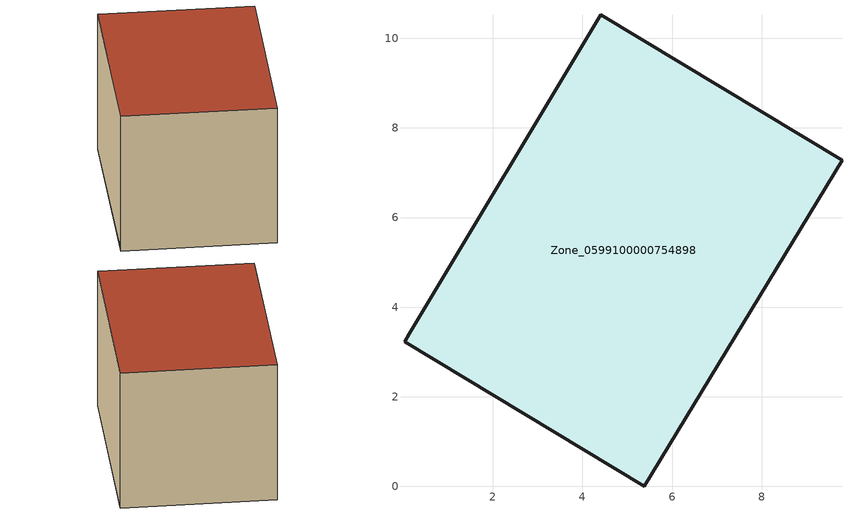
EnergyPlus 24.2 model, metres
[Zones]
Zone_0599100000754898
 floor ground (C_G): 9.79,7.28 5.38,0 0.03,3.23 0.14,3.41 4.41,10.53 z0
 wall outside (C_F): 9.79,7.28 4.41,10.53 0.14,3.41 0.03,3.23 5.38,0 9.79,7.28 z0:6.1
 roof outside (C_R): 5.38,0 9.79,7.28 4.41,10.53 0.14,3.41 0.03,3.23 z6.1
[BUILDING]
Pand.0599100000754898: North Axis=0; Terrain=City; Loads Convergence Tolerance Value=0.04; Temperature Convergence Tolerance Value=0.4; Solar Distribution=FullExterior; Maximum Number of Warmup Days=25; Minimum Number of Warmup Days=1
[Site:Location]
Rotterdam.The.Hague.AP_ZH_NLD Design_Conditions: Latitude=51.96; Longitude=4.45; Time Zone=1; Elevation=-4.5
[SITE:GROUNDTEMPERATURE:BUILDINGSURFACE]
18, 18, 18, 18, 18, 18, 18, 18, 18, 18, 18, 18
[MATERIAL] Thermal Absorptance=0.9; Solar Absorptance=0.7; Visible Absorptance=0.7
Name | Roughness | Thickness | Conductivity | Density | Specific Heat
G.TC.1946-1964 | MediumSmooth | 0.15 | 1 | 540 | 1210
F.TC.1946-1964 | Rough | 0.3 | 0.857143 | 1920 | 840
R.TC.1946-1964 | MediumRough | 0.2 | 0.235294 | 1500 | 1000
[CONSTRUCTION]
C_G: G.TC.1946-1964
C_F: F.TC.1946-1964
C_R: R.TC.1946-1964
[ZONE]
Zone_0599100000754898: Type=1; Multiplier=1; Ceiling Height=Autocalculate; Volume=Autocalculate; Floor Area=autocalculate; Part of Total Floor Area=Yes
[ZONEINFILTRATION:DESIGNFLOWRATE]
Infil_Zone_0599100000754898: Zone or ZoneList or Space or SpaceList=Zone_0599100000754898; Schedule=AlwaysOn; Design Flow Rate Calculation Method=Flow/Area; Flow Rate per Floor Area=0.003; Constant Term Coefficient=1; Temperature Term Coefficient=0; Velocity Term Coefficient=0; Velocity Squared Term Coefficient=0
[HVACTEMPLATE:ZONE:IDEALLOADSAIRSYSTEM]
Zone_0599100000754898: Maximum Heating Supply Air Temperature=50; Minimum Cooling Supply Air Temperature=13; Maximum Heating Supply Air Humidity Ratio=0.0156; Minimum Cooling Supply Air Humidity Ratio=0.0077; Heating Limit=NoLimit; Cooling Limit=NoLimit; Dehumidification Control Type=ConstantSensibleHeatRatio; Cooling Sensible Heat Ratio=0.7; Dehumidification Setpoint=60; Humidification Control Type=None; Humidification Setpoint=30; Outdoor Air Method=None; Outdoor Air Flow Rate per Person=0.00944; Outdoor Air Flow Rate per Zone Floor Area=0; Outdoor Air Flow Rate per Zone=0; Demand Controlled Ventilation Type=None; Outdoor Air Economizer Type=NoEconomizer; Heat Recovery Type=None; Sensible Heat Recovery Effectiveness=0.7; Latent Heat Recovery Effectiveness=0.65
[ZONECONTROL:THERMOSTAT]
ThermostatControl_Zone_0599100000754898: Zone or ZoneList=Zone_0599100000754898; Control Type Schedule=DualSetpointControlType; Control 1=Thermostat_Zone_0599100000754898; Temperature Difference Between Cutout And Setpoint=0
[THERMOSTATSETPOINT:DUALSETPOINT]
Thermostat_Zone_0599100000754898: Heating Setpoint Temperature Schedule=HeatingSetpoint_Zone_0599100000754898; Cooling Setpoint Temperature Schedule=CoolingSetpoint_Zone_0599100000754898
[SCHEDULE:COMPACT]
HeatingSetpoint_Zone_0599100000754898: Through: 12/31, For: AllDays, Until: 24:00, 21
CoolingSetpoint_Zone_0599100000754898: Through: 12/31, For: AllDays, Until: 24:00, 24
DualSetpointControlType: Through: 12/31, For: AllDays, Until: 24:00, 4
AlwaysOn: Through: 12/31, For: AllDays, Until: 24:00, 1
